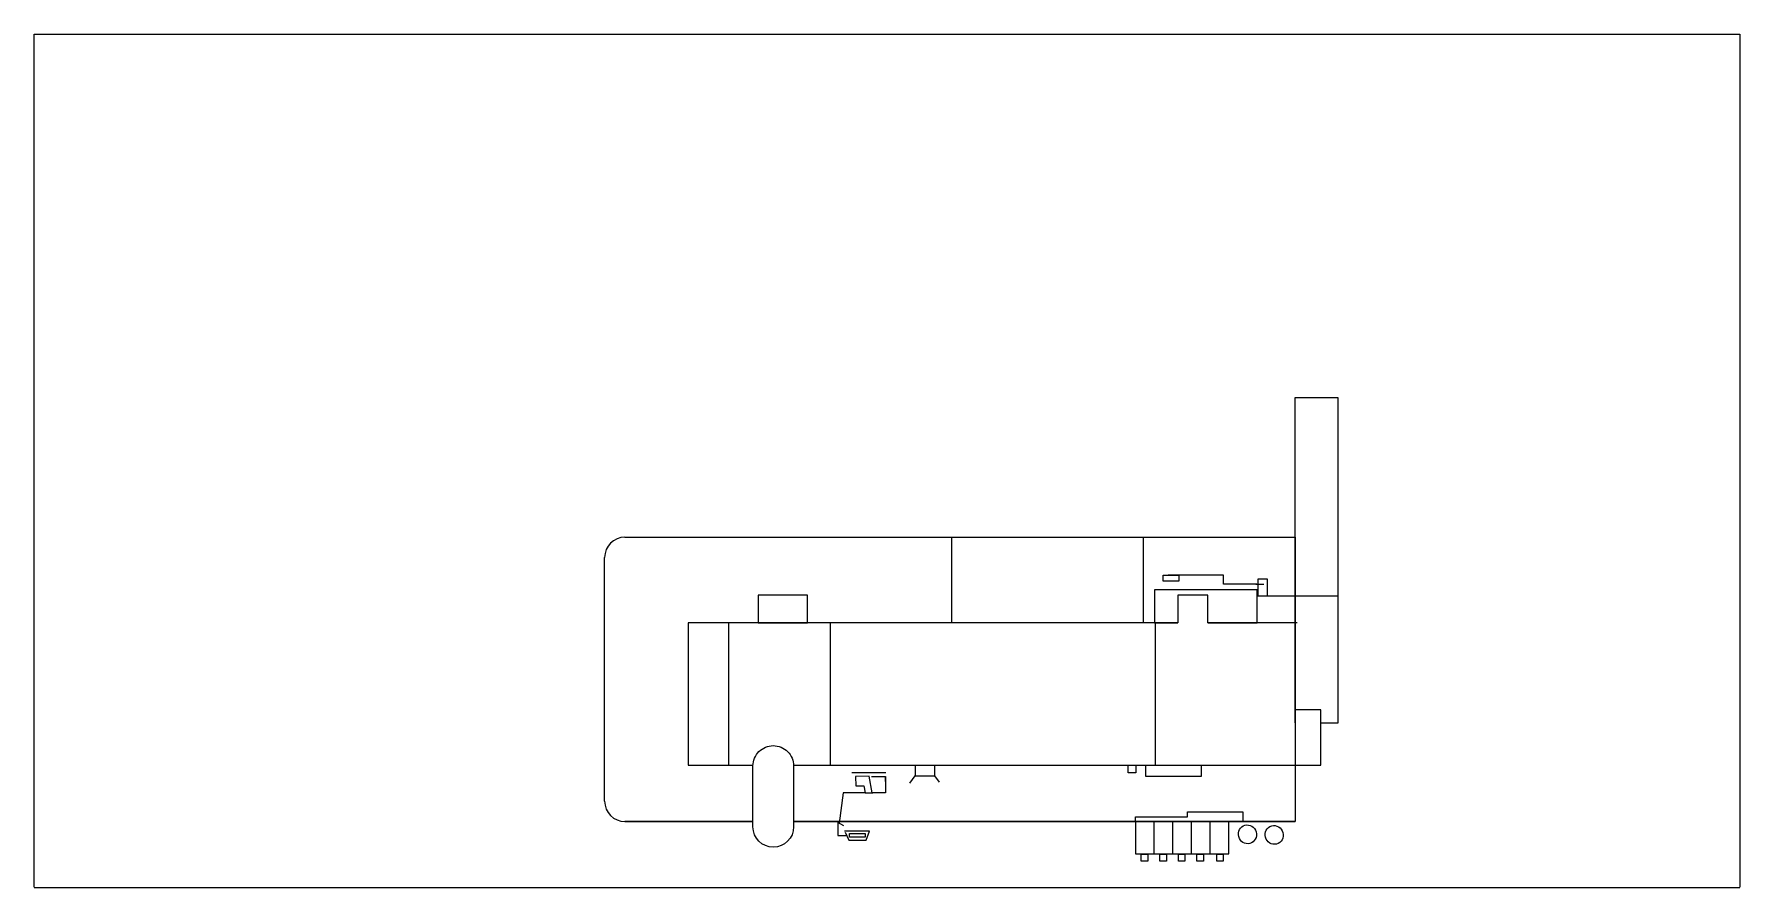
# Model space of a CAD drawing. Header units: inches. Extents: x 793 to 835, y 1340.3 to 1361.3.
import ezdxf

# ---------------------------------------------------------------- set-up
doc = ezdxf.new("R2010")
doc.units = ezdxf.units.IN
doc.header["$MEASUREMENT"] = 0
doc.layers.add('machines', color=21, linetype='Continuous')

# ---------------------------------------------------------------- blocks, each defined once
blk = doc.blocks.new('nobs')
at = {"layer": 'machines'}
for p, q in [((826.115, 1346.754), (826.115, 1345.954)), ((826.575, 1345.954), (826.575, 1346.754)), ((827.035, 1345.954), (827.035, 1346.754)), ((827.495, 1345.954), (827.495, 1346.754)), ((827.954, 1345.954), (827.954, 1346.754)), ((828.414, 1345.954), (828.414, 1346.754)), ((826.115, 1345.954), (828.414, 1345.954))]:
    blk.add_line(p, q, dxfattribs=at)
for points in [[(826.26, 1345.953), (826.422, 1345.953), (826.422, 1345.776), (826.26, 1345.776)], [(826.716, 1345.953), (826.878, 1345.953), (826.878, 1345.776), (826.716, 1345.776)], [(827.173, 1345.953), (827.335, 1345.953), (827.335, 1345.776), (827.173, 1345.776)], [(827.63, 1345.953), (827.792, 1345.953), (827.792, 1345.776), (827.63, 1345.776)], [(828.116, 1345.953), (828.278, 1345.953), (828.278, 1345.776), (828.116, 1345.776)]]:
    blk.add_lwpolyline(points, close=True, dxfattribs=at)

msp = doc.modelspace()

# ---------------------------------------------------------------- linework, layer by layer
at = {"layer": 'machines'}
for p, q in [((792.99, 1361.331), (834.99, 1361.331)), ((792.99, 1340.331), (792.99, 1361.331)), ((834.99, 1361.331), (834.99, 1340.331)), ((825.1, 1352.373), (824.033, 1352.373)), ((824.033, 1352.373), (824.033, 1344.373)), ((825.1, 1344.373), (825.1, 1352.373)), ((807.537, 1348.945), (824.037, 1348.945)), ((815.59, 1346.834), (815.59, 1348.945)), ((820.303, 1346.834), (820.303, 1348.945)), ((824.037, 1348.945), (824.037, 1341.945)), ((807.037, 1342.445), (807.037, 1348.445)), ((822.279, 1348.007), (820.909, 1348.007)), ((822.279, 1347.791), (822.279, 1348.007)), ((823.096, 1347.791), (822.279, 1347.791)), ((823.072, 1347.791), (823.265, 1347.791)), ((823.12, 1347.503), (825.091, 1347.503)), ((821.151, 1346.834), (809.09, 1346.834)), ((809.09, 1346.834), (809.09, 1343.334)), ((810.09, 1346.834), (810.09, 1343.334)), ((812.59, 1346.834), (812.59, 1343.334)), ((820.59, 1346.834), (820.59, 1343.334)), ((824.09, 1346.834), (821.886, 1346.834)), ((824.668, 1344.373), (825.1, 1344.373)), ((811.19, 1343.814), (811.19, 1343.814)), ((809.09, 1343.334), (810.691, 1343.334)), ((811.69, 1343.334), (824.09, 1343.334)), ((814.682, 1343.334), (814.682, 1343.074)), ((815.162, 1343.334), (815.162, 1343.074)), ((813.125, 1343.154), (813.964, 1343.154)), ((813.549, 1343.06), (813.21, 1343.05)), ((813.21, 1343.05), (813.21, 1343.05)), ((813.21, 1343.05), (813.219, 1342.825)), ((813.219, 1342.825), (813.417, 1342.825)), ((813.417, 1342.825), (813.455, 1342.655)), ((813.624, 1342.655), (813.549, 1343.06)), ((813.606, 1343.05), (813.954, 1343.05)), ((813.954, 1343.05), (813.954, 1342.928)), ((813.954, 1342.928), (813.954, 1343.05)), ((813.954, 1343.05), (813.954, 1342.655)), ((814.553, 1342.888), (814.682, 1343.074)), ((814.682, 1343.074), (815.162, 1343.074)), ((815.162, 1343.074), (815.277, 1342.911)), ((812.908, 1342.655), (812.814, 1341.902)), ((813.455, 1342.655), (812.908, 1342.655)), ((813.455, 1342.655), (813.643, 1342.655)), ((813.954, 1342.655), (813.624, 1342.655)), ((810.69, 1341.945), (807.537, 1341.945)), ((807.537, 1341.945), (810.69, 1341.945)), ((824.037, 1341.945), (811.69, 1341.945)), ((811.69, 1341.945), (824.037, 1341.945)), ((812.927, 1341.837), (812.777, 1341.921)), ((812.777, 1341.921), (812.777, 1341.601)), ((820.108, 1341.944), (820.108, 1342.064)), ((820.108, 1342.064), (821.387, 1342.064)), ((821.387, 1342.064), (821.387, 1342.184)), ((821.387, 1342.184), (822.75, 1342.184)), ((824.037, 1341.945), (821.738, 1341.945)), ((822.75, 1342.184), (822.75, 1341.934)), ((812.777, 1341.601), (812.984, 1341.601)), ((813.558, 1341.705), (812.946, 1341.705)), ((812.956, 1341.686), (813.05, 1341.488)), ((813.05, 1341.488), (813.474, 1341.488)), ((813.474, 1341.488), (813.558, 1341.705)), ((811.19, 1341.314), (811.19, 1341.314)), ((834.99, 1340.311), (792.99, 1340.311))]:
    msp.add_line(p, q, dxfattribs=at)
for points in [[(820.789, 1348.007), (821.174, 1348.007), (821.174, 1347.863), (820.789, 1347.863)], [(823.12, 1347.503), (823.361, 1347.503), (823.361, 1347.911), (823.12, 1347.911)], [(810.816, 1346.834), (812.03, 1346.834), (812.03, 1347.514), (810.816, 1347.514)], [(821.886, 1346.834), (822.364, 1346.834), (822.364, 1346.834), (821.886, 1346.834)], [(824.037, 1343.334), (824.668, 1343.334), (824.668, 1344.694), (824.037, 1344.694)], [(819.929, 1343.334), (820.118, 1343.334), (820.118, 1343.147), (819.929, 1343.147)], [(820.359, 1343.334), (821.724, 1343.334), (821.724, 1343.056), (820.359, 1343.056)], [(813.069, 1341.648), (813.455, 1341.648), (813.455, 1341.564), (813.069, 1341.564)]]:
    msp.add_lwpolyline(points, close=True, dxfattribs=at)
for points in [[(821.886, 1346.834), (823.1, 1346.834), (823.1, 1347.647), (820.573, 1347.647), (820.573, 1346.834), (821.151, 1346.834)], [(821.886, 1346.834), (821.886, 1347.514), (821.151, 1347.514), (821.151, 1346.834)]]:
    msp.add_lwpolyline(points, dxfattribs=at)
msp.add_lwpolyline([(810.69, 1341.814), (810.69, 1343.314, -0.414214), (811.19, 1343.814, -0.414214), (811.69, 1343.314), (811.69, 1341.814, -1)], format="xyb", close=True, dxfattribs=at)
for centre, start, end in [((807.537, 1348.445), 90, 180), ((807.537, 1342.445), 180, 270)]:
    msp.add_arc(centre, 0.5, start, end, dxfattribs=at)
for centre in [(822.864, 1341.63), (823.522, 1341.615)]:
    msp.add_ellipse(centre, major_axis=(0.06, -0.224), ratio=0.957663, dxfattribs=at)

# ---------------------------------------------------------------- block references
msp.add_blockref('nobs', (-6.009, -4.808), dxfattribs=at)

doc.saveas('drawing.dxf')
